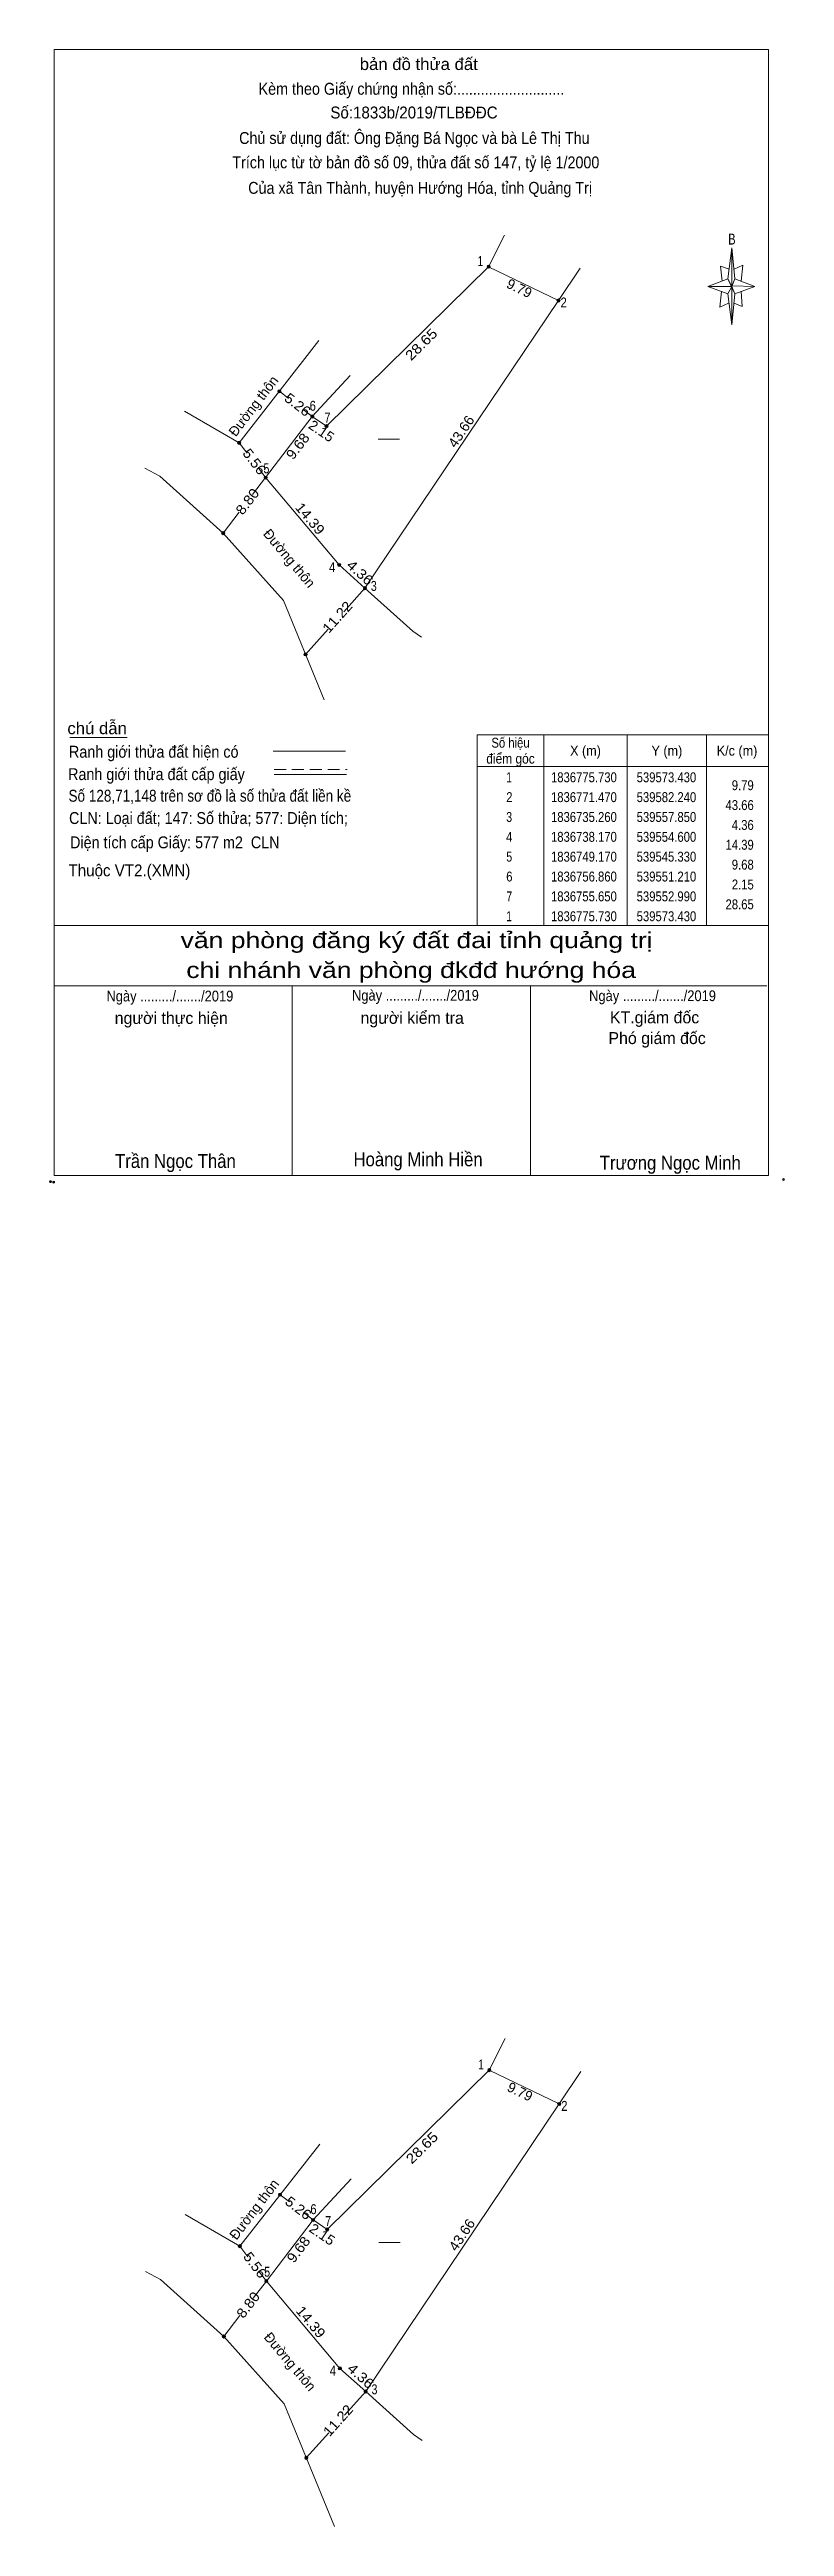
# Model space of a CAD drawing. Header units: metres. Extents: x 539518 to 539611, y 1836718 to 1837030.
import ezdxf
from ezdxf.enums import TextEntityAlignment as Align

# ---------------------------------------------------------------- set-up
doc = ezdxf.new("R2010")
doc.units = ezdxf.units.M
doc.header["$LTSCALE"] = 0.5
doc.header["$PDMODE"] = 32
doc.header["$PDSIZE"] = 0.25
doc.linetypes.add('MEDIUM_DASHED', pattern=[4.5, 3, -1.5])
for name, color, linetype, lineweight in [('10', 7, 'Continuous', 13), ('13', 7, 'Continuous', 13), ('17', 7, 'Continuous', 13), ('23', 7, 'Continuous', 13), ('5', 7, 'Continuous', 13), ('6', 7, 'Continuous', 13), ('63', 7, 'Continuous', 13)]:
    doc.layers.add(name, color=color, linetype=linetype, lineweight=lineweight)

msp = doc.modelspace()

# ---------------------------------------------------------------- hatches: boundary and pattern name
at = {"layer": '63'}
for points in [[(539573.54, 1837002.83, 1), (539573.14, 1837002.83, 1)], [(539582.35, 1836998.57, 1), (539581.95, 1836998.57, 1)], [(539547.17, 1836987.14, 1), (539546.77, 1836987.14, 1)], [(539551.32, 1836983.96, 1), (539550.92, 1836983.96, 1)], [(539553.1, 1836982.75, 1), (539552.7, 1836982.75, 1)], [(539542.1, 1836980.66, 1), (539541.7, 1836980.66, 1)], [(539545.44, 1836976.27, 1), (539545.04, 1836976.27, 1)], [(539540.09, 1836969.28, 1), (539539.69, 1836969.28, 1)], [(539554.71, 1836965.27, 1), (539554.31, 1836965.27, 1)], [(539557.96, 1836962.36, 1), (539557.56, 1836962.36, 1)], [(539550.47, 1836954.01, 1), (539550.07, 1836954.01, 1)], [(539573.63, 1836775.73, 1), (539573.23, 1836775.73, 1)], [(539582.44, 1836771.47, 1), (539582.04, 1836771.47, 1)], [(539547.26, 1836760.04, 1), (539546.86, 1836760.04, 1)], [(539551.41, 1836756.86, 1), (539551.01, 1836756.86, 1)], [(539542.19, 1836753.56, 1), (539541.79, 1836753.56, 1)], [(539553.19, 1836755.65, 1), (539552.79, 1836755.65, 1)], [(539545.53, 1836749.17, 1), (539545.13, 1836749.17, 1)], [(539540.18, 1836742.18, 1), (539539.78, 1836742.18, 1)], [(539554.8, 1836738.17, 1), (539554.4, 1836738.17, 1)], [(539558.05, 1836735.26, 1), (539557.65, 1836735.26, 1)], [(539550.56, 1836726.91, 1), (539550.16, 1836726.91, 1)]]:
    msp.add_hatch(color=256, dxfattribs=at).paths.add_polyline_path(points)

# ---------------------------------------------------------------- linework, layer by layer
at = {"layer": '10'}
for p, q in [((539575.35, 1837006.79), (539573.34, 1837002.83)), ((539573.34, 1837002.83), (539582.15, 1836998.57)), ((539584.89, 1837002.64), (539582.15, 1836998.57)), ((539551.96, 1836993.52), (539541.9, 1836980.66)), ((539551.12, 1836983.96), (539555.91, 1836989.15)), ((539554.51, 1836965.27), (539557.76, 1836962.36)), ((539563.79, 1836956.95), (539564.89, 1836956.17)), ((539575.44, 1836779.69), (539573.43, 1836775.73)), ((539573.43, 1836775.73), (539582.24, 1836771.47)), ((539584.98, 1836775.54), (539582.24, 1836771.47)), ((539552.05, 1836766.42), (539541.99, 1836753.56)), ((539551.21, 1836756.86), (539556, 1836762.05)), ((539554.6, 1836738.17), (539557.85, 1836735.26)), ((539563.88, 1836729.85), (539564.98, 1836729.07))]:
    msp.add_line(p, q, dxfattribs=at)
for points in [[(539551.12, 1836983.96), (539552.9, 1836982.75), (539573.34, 1837002.83)], [(539582.15, 1836998.57), (539557.76, 1836962.36), (539563.79, 1836956.95)], [(539551.12, 1836983.96), (539545.24, 1836976.27), (539554.51, 1836965.27)], [(539551.21, 1836756.86), (539552.99, 1836755.65), (539573.43, 1836775.73)], [(539582.24, 1836771.47), (539557.85, 1836735.26), (539563.88, 1836729.85)], [(539551.21, 1836756.86), (539545.33, 1836749.17), (539554.6, 1836738.17)]]:
    msp.add_lwpolyline(points, dxfattribs=at)
at = {"layer": '13'}
for p, q in [((539541.9, 1836980.66), (539542.92, 1836979.33)), ((539543.6, 1836974.13), (539545.24, 1836976.27)), ((539544.38, 1836977.4), (539545.24, 1836976.27)), ((539539.89, 1836969.28), (539541.92, 1836971.94)), ((539555.08, 1836959.37), (539557.76, 1836962.36)), ((539550.27, 1836954.01), (539553.11, 1836957.17)), ((539541.99, 1836753.56), (539543.01, 1836752.23)), ((539544.47, 1836750.3), (539545.33, 1836749.17)), ((539543.69, 1836747.03), (539545.33, 1836749.17)), ((539539.98, 1836742.18), (539542.01, 1836744.84)), ((539555.17, 1836732.27), (539557.85, 1836735.26)), ((539550.36, 1836726.91), (539553.2, 1836730.07))]:
    msp.add_line(p, q, dxfattribs=at)
at = {"layer": '17'}
msp.add_line((539520.57, 1836943.55), (539527.81, 1836943.55), dxfattribs=at)
at = {"layer": '23'}
for p, q in [((539535, 1836984.66), (539541.9, 1836980.66)), ((539531.89, 1836976.44), (539530.02, 1836977.47)), ((539554.51, 1836965.27), (539557.76, 1836962.36)), ((539552.61, 1836948.29), (539547.49, 1836960.81)), ((539557.76, 1836962.36), (539563.79, 1836956.95)), ((539563.79, 1836956.95), (539564.89, 1836956.17)), ((539535.09, 1836757.56), (539541.99, 1836753.56)), ((539531.98, 1836749.34), (539530.11, 1836750.37)), ((539554.6, 1836738.17), (539557.85, 1836735.26)), ((539557.85, 1836735.26), (539563.88, 1836729.85)), ((539563.88, 1836729.85), (539564.98, 1836729.07))]:
    msp.add_line(p, q, dxfattribs=at)
for points in [[(539551.12, 1836983.96), (539545.24, 1836976.27), (539554.51, 1836965.27)], [(539547.49, 1836960.81), (539539.89, 1836969.28), (539531.89, 1836976.44)], [(539551.21, 1836756.86), (539545.33, 1836749.17), (539554.6, 1836738.17)], [(539553.9, 1836718.26), (539547.58, 1836733.71), (539539.98, 1836742.18), (539531.98, 1836749.34)]]:
    msp.add_lwpolyline(points, dxfattribs=at)
at = {"layer": '5'}
for p, q in [((539603.47, 1837001.32), (539603.97, 1837005.22)), ((539603.47, 1836999.42), (539600.97, 1837000.32)), ((539604.37, 1837001.32), (539606.87, 1837000.32)), ((539604.37, 1836999.42), (539603.97, 1836995.52)), ((539605.27, 1836997.82), (539604.27, 1836998.22)), ((539605.17, 1836999.72), (539605.27, 1836997.82)), ((539518.6, 1836919.88), (539608.6, 1836919.88)), ((539518.6, 1836912.28), (539608.4, 1836912.28)), ((539518.6, 1836912.28), (539608.4, 1836912.28)), ((539518.6, 1836912.28), (539608.4, 1836912.28)), ((539548.6, 1836888.38), (539548.6, 1836912.28)), ((539578.6, 1836888.38), (539578.6, 1836912.28))]:
    msp.add_line(p, q, dxfattribs=at)
for points in [[(539518.6, 1837030.18), (539608.6, 1837030.18), (539608.6, 1836888.38), (539518.6, 1836888.38)], [(539603.97, 1837005.22), (539604.37, 1837001.32), (539603.97, 1837000.32)], [(539603.97, 1837000.32), (539600.97, 1837000.32), (539603.47, 1837001.32), (539604.37, 1836999.42), (539606.87, 1837000.32), (539603.97, 1837000.42)], [(539603.97, 1837000.32), (539603.97, 1836995.52), (539603.47, 1836999.42)]]:
    msp.add_lwpolyline(points, close=True, dxfattribs=at)
for points in [[(539604.27, 1837002.52), (539605.37, 1837003.02), (539605.17, 1837001.02)], [(539603.97, 1837000.32), (539603.47, 1837001.32), (539600.97, 1837000.32)], [(539603.67, 1837002.52), (539602.57, 1837002.92), (539602.77, 1837001.02)], [(539603.97, 1837000.32), (539604.37, 1836999.42), (539606.87, 1837000.32)], [(539602.67, 1836999.72), (539602.47, 1836997.72), (539603.57, 1836998.22)], [(539608.6, 1836888.38), (539518.6, 1836888.38), (539518.6, 1836912.28)]]:
    msp.add_lwpolyline(points, dxfattribs=at)
for p in [(539518.13, 1836887.61), (539518.53, 1836887.54)]:
    msp.add_point(p, dxfattribs=at)
at = {"layer": '6'}
for p, q in [((539546.17, 1836941.81), (539555.31, 1836941.81)), ((539546.31, 1836938.88), (539555.45, 1836938.88))]:
    msp.add_line(p, q, dxfattribs=at)
at = {"layer": '6', "linetype": 'MEDIUM_DASHED'}
msp.add_line((539546.31, 1836939.5), (539555.51, 1836939.5), dxfattribs=at)
at = {"layer": '6'}
msp.add_point((539610.5, 1836887.88), dxfattribs=at)
at = {"layer": '63'}
for p, q in [((539546.97, 1836987.14), (539548.14, 1836986.24)), ((539549.92, 1836984.88), (539551.12, 1836983.96)), ((539559.43, 1836981.12), (539562.11, 1836981.12)), ((539580.3, 1836943.88), (539580.3, 1836919.88)), ((539590.8, 1836943.88), (539590.8, 1836919.88)), ((539600.8, 1836943.88), (539600.8, 1836919.88)), ((539571.9, 1836939.88), (539608.6, 1836939.88)), ((539547.06, 1836760.04), (539548.23, 1836759.14)), ((539550.01, 1836757.78), (539551.21, 1836756.86)), ((539559.52, 1836754.02), (539562.2, 1836754.02))]:
    msp.add_line(p, q, dxfattribs=at)
msp.add_lwpolyline([(539571.9, 1836943.88), (539608.6, 1836943.88), (539608.6, 1836919.88), (539571.9, 1836919.88)], close=True, dxfattribs=at)
for centre in [(539573.34, 1837002.83), (539582.15, 1836998.57), (539546.97, 1836987.14), (539551.12, 1836983.96), (539552.9, 1836982.75), (539541.9, 1836980.66), (539545.24, 1836976.27), (539539.89, 1836969.28), (539554.51, 1836965.27), (539557.76, 1836962.36), (539550.27, 1836954.01), (539573.43, 1836775.73), (539582.24, 1836771.47), (539547.06, 1836760.04), (539551.21, 1836756.86), (539541.99, 1836753.56), (539552.99, 1836755.65), (539545.33, 1836749.17), (539539.98, 1836742.18), (539554.6, 1836738.17), (539557.85, 1836735.26), (539550.36, 1836726.91)]:
    msp.add_circle(centre, 0.2, dxfattribs=at)

# ---------------------------------------------------------------- texts
at = {"layer": '5'}
for s, height, width, p in [('bản đồ thửa đất', 1.5, 1.05, (539564.54, 1837027.6)), ('Kèm theo Giấy chứng nhận số:...........................', 1.5, 0.9, (539563.62, 1837024.49)), ('Số:1833b/2019/TLBĐĐC', 1.5, 0.95, (539563.935, 1837021.5)), ('Chủ sử dụng đất: Ông Đặng Bá Ngọc và bà Lê Thị Thu', 1.5, 0.9, (539563.98, 1837018.29)), ('Trích lục từ tờ bản đồ số 09, thửa đất số 147, tỷ lệ 1/2000 ', 1.5, 0.9, (539564.42, 1837015.22)), ('Của xã Tân Thành, huyện Hướng Hóa, tỉnh Quảng Trị', 1.5, 0.9, (539564.71, 1837012.01)), ('B', 1.378, 0.75, (539604, 1837005.62)), ('văn phòng đăng ký đất đai tỉnh quảng trị', 2, 1.25, (539564.265, 1836917.02)), ('chi nhánh văn phòng đkđđ hướng hóa', 2, 1.25, (539563.575, 1836913.26)), ('Ngày ........./......./2019', 1.35, 0.9, (539533.175, 1836910.31)), ('Ngày ........./......./2019', 1.35, 0.9, (539564.115, 1836910.4)), ('Ngày ........./......./2019', 1.35, 0.9, (539593.995, 1836910.35)), ('Trần Ngọc Thân', 1.75, 0.9, (539533.87, 1836889.34)), ('Hoàng Minh Hiền', 1.75, 0.9, (539564.45, 1836889.55)), ('Trương Ngọc Minh', 1.75, 0.9, (539596.235, 1836889.12))]:
    msp.add_text(s, height=height, dxfattribs=dict(at, width=width)).set_placement(p, align=Align.CENTER)
for s, p in [('người thực hiện', (539533.35, 1836907.47)), ('người kiểm tra', (539563.705, 1836907.49)), ('Phó giám đốc', (539594.57, 1836904.94)), ('KT.giám đốc', (539594.255, 1836907.55))]:
    msp.add_text(s, height=1.5, dxfattribs=at).set_placement(p, align=Align.CENTER)
at = {"layer": '6'}
for s, width, p in [('chú dẫn', 1.05, (539520.26, 1836943.96)), ('Ranh giới thửa đất hiện có ', 0.9, (539520.46, 1836941)), ('Ranh giới thửa đất cấp giấy', 0.9, (539520.35, 1836938.18)), ('Số 128,71,148 trên sơ đồ là số thửa đất liền kề', 0.85, (539520.4, 1836935.46)), ('CLN: Loại đất; 147: Số thửa; 577: Diện tích;', 0.9, (539520.47, 1836932.65)), ('Diện tích cấp Giấy: 577 m2  CLN', 0.9, (539520.6, 1836929.59)), ('Thuộc VT2.(XMN)', 0.95, (539520.4, 1836926.06))]:
    msp.add_text(s, height=1.5, dxfattribs=dict(at, width=width)).set_placement(p)
at = {"layer": '63'}
for s, width, p in [(' 1', 0.75, (539572.65, 1837002.92)), (' 2', 0.85, (539583.19, 1836997.7)), (' 6', 0.85, (539551.57, 1836984.69)), (' 7', 0.8, (539553.4, 1836983.19)), (' 5', 0.8, (539545.71, 1836976.81)), (' 4', 0.85, (539554.02, 1836964.37)), (' 3', 0.8, (539559.24, 1836962.01)), ('9.79', 0.85, (539606.75, 1836936.91)), ('43.66', 0.85, (539606.75, 1836934.41)), ('4.36', 0.85, (539606.75, 1836931.91)), ('14.39', 0.85, (539606.75, 1836929.41)), ('9.68', 0.85, (539606.75, 1836926.91)), ('2.15', 0.85, (539606.75, 1836924.41)), ('28.65', 0.85, (539606.75, 1836921.91)), (' 1', 0.75, (539572.74, 1836775.82)), (' 2', 0.85, (539583.28, 1836770.6)), (' 6', 0.85, (539551.66, 1836757.59)), (' 7', 0.8, (539553.49, 1836756.09)), (' 5', 0.8, (539545.8, 1836749.71)), (' 4', 0.85, (539554.11, 1836737.27)), (' 3', 0.8, (539559.33, 1836734.91))]:
    msp.add_text(s, height=1.25, dxfattribs=dict(at, width=width)).set_placement(p, align=Align.RIGHT)
for s, rotation, p in [('9.79', 334.194, (539576.9379, 1836999.5512)), ('Đường thôn', 52.597, (539544.2059, 1836984.9104)), ('Đường thôn', 310.122, (539547.7477, 1836965.7128)), ('9.79', 334.194, (539577.0279, 1836772.4512)), ('Đường thôn', 52.597, (539544.2959, 1836757.8104)), ('Đường thôn', 310.122, (539547.8377, 1836738.6128))]:
    msp.add_text(s, height=1.25, rotation=rotation, dxfattribs=at).set_placement(p, align=Align.CENTER)
for s, rotation, width, p in [('28.65', 44.491, 1.15, (539565.2871, 1836992.6068)), ('5.26', 322.538, 1.1, (539548.8949, 1836984.9645)), ('9.68', 52.597, 1.1, (539549.7881, 1836979.8554)), ('2.15', 325.793, 1.05, (539551.9236, 1836981.6247)), ('43.66', 56.037, 1.05, (539570.4033, 1836981.7358)), ('5.56', 307.265, 1.1, (539543.3348, 1836977.9084)), ('8.80', 52.57, 1.1, (539543.4443, 1836972.8851)), ('14.39', 310.122, 1.1, (539550.3619, 1836970.7078)), ('4.36', 318.159, 1.15, (539556.7281, 1836963.8444)), ('11.22', 48.108, 1.1, (539554.7411, 1836958.2927)), ('28.65', 44.491, 1.15, (539565.3771, 1836765.5068)), ('5.26', 322.538, 1.1, (539548.9849, 1836757.8645)), ('43.66', 56.037, 1.05, (539570.4933, 1836754.6358)), ('9.68', 52.597, 1.1, (539549.8781, 1836752.7554)), ('2.15', 325.793, 1.05, (539552.0136, 1836754.5247)), ('5.56', 307.265, 1.1, (539543.4248, 1836750.8084)), ('8.80', 52.57, 1.1, (539543.5343, 1836745.7851)), ('14.39', 310.122, 1.1, (539550.4519, 1836743.6078)), ('4.36', 318.159, 1.15, (539556.8181, 1836736.7444)), ('11.22', 48.108, 1.1, (539554.8311, 1836731.1927))]:
    msp.add_text(s, height=1.25, rotation=rotation, dxfattribs=dict(at, width=width)).set_placement(p, align=Align.CENTER)
for s, width, p in [('điểm góc', 0.9, (539576.1, 1836940.26)), ('Số hiệu', 0.85, (539576.1, 1836942.26)), ('X (m)', 0.95, (539585.55, 1836941.26)), ('Y (m)', 0.95, (539595.805, 1836941.26)), ('K/c (m)', 0.95, (539604.645, 1836941.26)), (' 1', 0.75, (539575.75, 1836937.91)), ('1836775.730', 0.85, (539585.35, 1836937.91)), ('539573.430', 0.85, (539595.75, 1836937.91)), (' 2', 0.85, (539575.755, 1836935.41)), ('1836771.470', 0.85, (539585.35, 1836935.41)), ('539582.240', 0.85, (539595.75, 1836935.41)), (' 4', 0.85, (539575.75, 1836930.41)), (' 3', 0.8, (539575.745, 1836932.91)), ('1836735.260', 0.85, (539585.35, 1836932.91)), ('1836738.170', 0.85, (539585.35, 1836930.41)), ('539557.850', 0.85, (539595.75, 1836932.91)), ('539554.600', 0.85, (539595.75, 1836930.41)), (' 5', 0.8, (539575.755, 1836927.91)), ('1836749.170', 0.85, (539585.35, 1836927.91)), ('539545.330', 0.85, (539595.75, 1836927.91)), (' 6', 0.85, (539575.755, 1836925.41)), ('1836756.860', 0.85, (539585.35, 1836925.41)), ('539551.210', 0.85, (539595.75, 1836925.41)), (' 7', 0.8, (539575.755, 1836922.91)), ('1836755.650', 0.85, (539585.35, 1836922.91)), ('539552.990', 0.85, (539595.75, 1836922.91)), (' 1', 0.75, (539575.75, 1836920.41)), ('1836775.730', 0.85, (539585.35, 1836920.41)), ('539573.430', 0.85, (539595.75, 1836920.41))]:
    msp.add_text(s, height=1.25, dxfattribs=dict(at, width=width)).set_placement(p, align=Align.CENTER)

doc.saveas('drawing.dxf')
